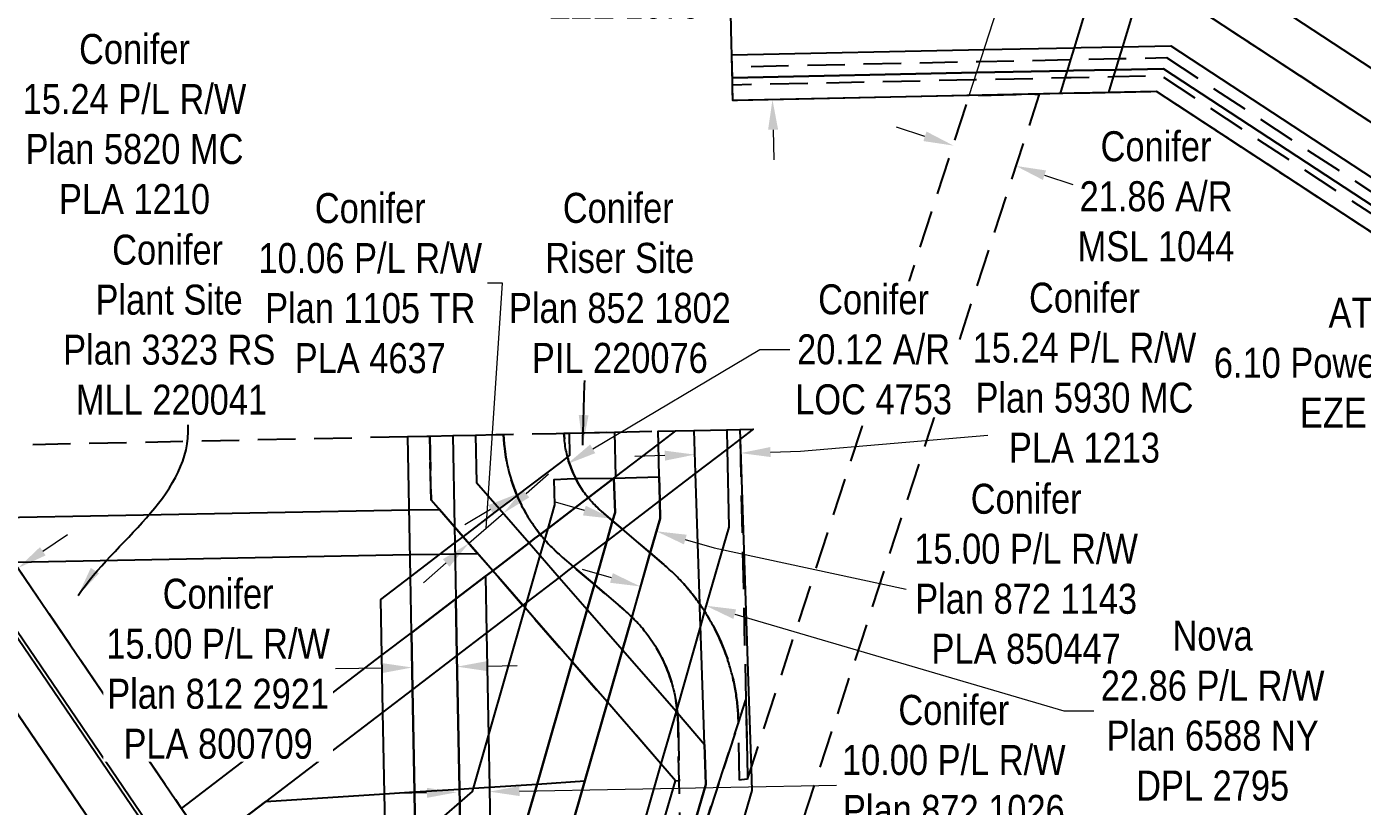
# Model space of a CAD drawing. Extents: x 595131 to 599052, y 6046741 to 6049953.
# Drawn here: x 595368.6 to 595813.4, y 6047762.3 to 6048022.2 of the extents above; entities that cross this region are included whole.
import ezdxf

# ---------------------------------------------------------------- set-up
doc = ezdxf.new("R2010")
doc.units = 0
doc.header["$LTSCALE"] = 5
doc.header["$PDSIZE"] = 0.5
for name, pattern in [('0', [1, 1, 0]), ('foc-ACCESSROAD', [3.75, 2.5, -1.25]), ('foc-FLOWLINE', [3.75, 2.5, -1.25])]:
    doc.linetypes.add(name, pattern=pattern)
doc.layers.get('Defpoints').update_dxf_attribs({"color": 9})
doc.layers.add('AS-TELUS-ATCO PIPELINES', color=7, linetype='foc-TEL', lineweight=9, true_color=0xff9c38)
for name, color, linetype in [('C-EZE', 13, 'foc-FLOWLINE'), ('C-RW', 13, 'Continuous'), ('F-AR', 190, 'foc-ACCESSROAD'), ('F-RW', 190, 'Continuous'), ('F-WS', 190, 'foc-ACCESSROAD')]:
    doc.layers.add(name, color=color, linetype=linetype)
for name, color, linetype, lineweight in [('C-EZE-T', 13, 'Continuous', 9), ('F-AR-T', 190, 'Continuous', 9), ('F-RW-T', 190, 'Continuous', 9), ('F-WS-T', 190, 'Continuous', 9)]:
    doc.layers.add(name, color=color, linetype=linetype, lineweight=lineweight)
doc.styles.add('175L', font='', dxfattribs={"height": 20})
doc.styles.add('80CG', font='', dxfattribs={"height": 10})
doc.styles.add('foc-LtypeFont', font='', dxfattribs={"height": 7.35})
doc.styles.get('175L').set_extended_font_data('Arial Narrow')
doc.styles.get('80CG').set_extended_font_data('Arial Narrow')
doc.styles.get('foc-LtypeFont').set_extended_font_data('Arial Narrow')
doc.linetypes.add('foc-TEL', pattern='A,2,-1,["T",foc-LtypeFont,S=0.2,R=0,X=-0.425,Y=-0.75],-1.24,8', length=12.24)
doc.dimstyles.new('Compass 5 000', dxfattribs={"dimscale": 5, "dimtxt": 9, "dimasz": 2, "dimexe": 0.2, "dimexo": 0.0625, "dimgap": 0.5, "dimtad": 0, "dimtih": 1, "dimtoh": 1, "dimzin": 0, "dimdsep": 46, "dimtxsty": '80CG', "dimcen": 0.1, "dimse1": 1, "dimse2": 1, "dimclrd": 256, "dimclrt": 256, "dimaunit": 1, "dimadec": 4, "dimazin": 0, "dimtfac": 0.06, "dimtofl": 0, "dimtmove": 0, "dimatfit": 1, "dimfxl": 0.2, "dimtolj": 1, "dimtzin": 0, "dimlwd": -1, "dimarcsym": 0})

# ---------------------------------------------------------------- blocks, each defined once
blk = doc.blocks.new('*D506')
at = {"layer": 'Defpoints', "color": 0, "transparency": 16777216}
for p in [(595355.56, 6047834.86), (595399.98, 6047791.23), (595389.89, 6047784.38)]:
    blk.add_point(p, dxfattribs=at)
at = {"layer": 'F-WS-T', "transparency": 16777216}
for p, q in [((595373.91, 6047847.34), (595382.18, 6047852.97)), ((595347.29, 6047829.24), (595239.86, 6047756.17)), ((595239.86, 6047756.17), (595229.86, 6047756.17))]:
    blk.add_line(p, q, dxfattribs=at)
for points in [[(595372.97, 6047848.72), (595374.84, 6047845.96), (595365.64, 6047841.72)], [(595346.35, 6047830.61), (595348.22, 6047827.86), (595355.56, 6047834.86)]]:
    blk.add_solid(points, dxfattribs=at)
at = {"layer": 'F-WS-T', "transparency": 16777216, "insert": (595190.77, 6047756.17), "char_height": 10, "attachment_point": 5, "style": '80CG'}
blk.add_mtext('\\A1;Razor\\P12.19 P/L R/W\\PPlan 918 RS \\PPLA 3365', dxfattribs=at)
blk = doc.blocks.new('*D507')
at = {"layer": 'Defpoints', "color": 0, "transparency": 16777216}
for p in [(595245.89, 6047996.62), (595291.14, 6047929.82), (595278.53, 6047921.27)]:
    blk.add_point(p, dxfattribs=at)
at = {"layer": 'F-RW-T', "transparency": 16777216}
for p, q in [((595254.17, 6048002.23), (595344.01, 6048063.08)), ((595344.01, 6048063.08), (595354.01, 6048063.08)), ((595225, 6047982.47), (595216.72, 6047976.86))]:
    blk.add_line(p, q, dxfattribs=at)
for points in [[(595253.24, 6048003.61), (595255.11, 6048000.85), (595245.89, 6047996.62)], [(595224.06, 6047983.85), (595225.93, 6047981.09), (595233.28, 6047988.08)]]:
    blk.add_solid(points, dxfattribs=at)
at = {"layer": 'F-RW-T', "transparency": 16777216, "insert": (595393.09, 6048063.08), "char_height": 10, "attachment_point": 5, "style": '80CG'}
blk.add_mtext('\\A1;Razor\\P15.24 P/L R/W\\PPlan 3984 RS\\PPLA 3830', dxfattribs=at)
blk = doc.blocks.new('*D508')
at = {"layer": 'Defpoints', "color": 0, "transparency": 16777216}
for p in [(595595.89, 6047676.63), (595614.36, 6047665.21), (595606.47, 6047652.46)]:
    blk.add_point(p, dxfattribs=at)
at = {"layer": 'F-RW-T', "transparency": 16777216}
for p, q in [((595601.16, 6047685.14), (595608.31, 6047696.7)), ((595608.31, 6047696.7), (595618.31, 6047696.7)), ((595582.74, 6047655.38), (595577.48, 6047646.88))]:
    blk.add_line(p, q, dxfattribs=at)
for points in [[(595599.74, 6047686.01), (595602.57, 6047684.26), (595595.89, 6047676.63)], [(595581.32, 6047656.26), (595584.16, 6047654.5), (595588, 6047663.88)]]:
    blk.add_solid(points, dxfattribs=at)
at = {"layer": 'F-RW-T', "transparency": 16777216, "insert": (595657.4, 6047696.7), "char_height": 10, "attachment_point": 5, "style": '80CG', "bg_fill": 3, "box_fill_scale": 1.1, "bg_fill_color": 256, "bg_fill_true_color": 13158600, "bg_fill_transparency": 0}
blk.add_mtext('\\A1;Razor\\P15.00 P/L R/W\\PPlan 862 2127\\PPLA 850436', dxfattribs=at)
blk = doc.blocks.new('*D441')
at = {"layer": 'Defpoints', "color": 0, "transparency": 16777216}
for p in [(595548.48, 6047876.37), (595552.02, 6047870.43), (595535.21, 6047860.43)]:
    blk.add_point(p, dxfattribs=at)
at = {"layer": 'F-AR-T', "transparency": 16777216}
for p, q in [((595557.08, 6047881.48), (595612.7, 6047914.59)), ((595612.7, 6047914.59), (595622.7, 6047914.59)), ((595523.08, 6047861.26), (595514.49, 6047856.14))]:
    blk.add_line(p, q, dxfattribs=at)
for points in [[(595556.22, 6047882.92), (595557.93, 6047880.05), (595548.48, 6047876.37)], [(595522.23, 6047862.69), (595523.93, 6047859.82), (595531.67, 6047866.37)]]:
    blk.add_solid(points, dxfattribs=at)
at = {"layer": 'F-AR-T', "transparency": 16777216, "insert": (595650.63, 6047914.59), "char_height": 10, "attachment_point": 5, "style": '80CG', "bg_fill": 3, "box_fill_scale": 1.1, "bg_fill_color": 256, "bg_fill_true_color": 13158600, "bg_fill_transparency": 0}
blk.add_mtext('\\A1;Conifer\\P20.12 A/R\\PLOC 4753', dxfattribs=at)
blk = doc.blocks.new('*D446')
at = {"layer": 'C-EZE-T', "transparency": 16777216}
for p, q in [((595615.74, 6048054.85), (595605.74, 6048054.85)), ((595616.09, 6048038.33), (595615.74, 6048054.85)), ((595617.16, 6047987.88), (595617.37, 6047977.88))]:
    blk.add_line(p, q, dxfattribs=at)
for points in [[(595617.76, 6048038.37), (595614.43, 6048038.3), (595616.3, 6048028.33)], [(595618.83, 6047987.91), (595615.49, 6047987.84), (595616.95, 6047997.87)]]:
    blk.add_solid(points, dxfattribs=at)
at = {"layer": 'Defpoints', "color": 0, "transparency": 16777216}
for p in [(595616.3, 6048028.33), (595634.16, 6048028.71), (595634.81, 6047998.25)]:
    blk.add_point(p, dxfattribs=at)
at = {"layer": 'C-EZE-T', "transparency": 16777216, "insert": (595567.62, 6048054.85), "char_height": 10, "attachment_point": 5, "style": '80CG'}
blk.add_mtext('\\A1;Conifer\\P30.48 A/R\\PPlan 5645 MC\\PEZE 1679', dxfattribs=at)
blk = doc.blocks.new('*D447')
at = {"layer": 'C-EZE-T', "transparency": 16777216}
for p, q in [((595859.59, 6047950.84), (595865.07, 6047959.2)), ((595845.28, 6047929.01), (595839.8, 6047920.65))]:
    blk.add_line(p, q, dxfattribs=at)
for points in [[(595858.2, 6047951.75), (595860.98, 6047949.92), (595854.11, 6047942.47)], [(595843.89, 6047929.92), (595846.67, 6047928.1), (595850.76, 6047937.37)]]:
    blk.add_solid(points, dxfattribs=at)
at = {"layer": 'Defpoints', "color": 0, "transparency": 16777216}
for p in [(595782.29, 6047989.55), (595778.95, 6047984.45), (595850.76, 6047937.37)]:
    blk.add_point(p, dxfattribs=at)
at = {"layer": 'C-EZE-T', "transparency": 16777216, "insert": (595818.08, 6047910.1), "char_height": 10, "attachment_point": 5, "style": '80CG'}
blk.add_mtext('\\A1;ATCO\\P6.10 Power Line R/W\\PEZE 1745', dxfattribs=at)
blk = doc.blocks.new('*D477')
at = {"layer": 'Defpoints', "color": 0, "transparency": 16777216}
for p in [(595698.03, 6047975.8), (595657.6, 6047922.21), (595678.38, 6047915.44)]:
    blk.add_point(p, dxfattribs=at)
at = {"layer": 'F-RW-T', "transparency": 16777216}
for p, q in [((595667.74, 6047985.66), (595658.23, 6047988.76)), ((595707.54, 6047972.7), (595717.05, 6047969.6))]:
    blk.add_line(p, q, dxfattribs=at)
for points in [[(595668.26, 6047987.25), (595667.23, 6047984.08), (595677.25, 6047982.57)], [(595708.06, 6047974.29), (595707.03, 6047971.12), (595698.03, 6047975.8)]]:
    blk.add_solid(points, dxfattribs=at)
at = {"layer": 'F-RW-T', "transparency": 16777216, "insert": (595744.71, 6047965.62), "char_height": 10, "attachment_point": 5, "style": '80CG'}
blk.add_mtext('\\A1;Conifer\\P21.86 A/R\\PMSL 1044', dxfattribs=at)
blk = doc.blocks.new('*D482')
at = {"layer": 'Defpoints', "color": 0, "transparency": 16777216}
for p in [(595606.3, 6047880.07), (595591.66, 6047862.52), (595606.87, 6047863.03)]:
    blk.add_point(p, dxfattribs=at)
at = {"layer": 'F-RW-T', "transparency": 16777216}
for p, q in [((595581.09, 6047879.22), (595571.1, 6047878.88)), ((595616.29, 6047880.41), (595626.28, 6047880.75))]:
    blk.add_line(p, q, dxfattribs=at)
for points in [[(595581.03, 6047880.88), (595581.15, 6047877.55), (595591.09, 6047879.56)], [(595616.23, 6047882.08), (595616.35, 6047878.75), (595606.3, 6047880.07)]]:
    blk.add_solid(points, dxfattribs=at)
at = {"layer": 'F-RW-T', "transparency": 16777216, "insert": (595720.87, 6047906.81), "char_height": 10, "attachment_point": 5, "style": '80CG'}
blk.add_mtext('\\A1;Conifer\\P15.24 P/L R/W\\PPlan 5930 MC\\PPLA 1213', dxfattribs=at)
blk = doc.blocks.new('*D539')
at = {"layer": 'Defpoints', "color": 0, "transparency": 16777216}
for p in [(595578.25, 6047853.79), (595600.12, 6047847.37), (595594.78, 6047829.19)]:
    blk.add_point(p, dxfattribs=at)
at = {"layer": 'F-RW-T', "transparency": 16777216}
for p, q in [((595563.31, 6047838.44), (595553.72, 6047841.25)), ((595604.38, 6047826.37), (595714.02, 6047794.17)), ((595714.02, 6047794.17), (595724.02, 6047794.17))]:
    blk.add_line(p, q, dxfattribs=at)
for points in [[(595563.78, 6047840.04), (595562.85, 6047836.84), (595572.91, 6047835.62)], [(595604.85, 6047827.97), (595603.91, 6047824.78), (595594.78, 6047829.19)]]:
    blk.add_solid(points, dxfattribs=at)
at = {"layer": 'F-RW-T', "transparency": 16777216, "insert": (595763.56, 6047794.17), "char_height": 10, "attachment_point": 5, "style": '80CG'}
blk.add_mtext('\\A1;Nova\\P22.86 P/L R/W\\PPlan 6588 NY\\PDPL 2795', dxfattribs=at)
blk = doc.blocks.new('*D540')
at = {"layer": 'Defpoints', "color": 0, "transparency": 16777216}
for p in [(595578.31, 6047854), (595546.27, 6047796.7), (595560.68, 6047792.57)]:
    blk.add_point(p, dxfattribs=at)
at = {"layer": 'F-RW-T', "transparency": 16777216}
for p, q in [((595554.29, 6047860.9), (595544.67, 6047863.66)), ((595587.92, 6047851.24), (595597.53, 6047848.49))]:
    blk.add_line(p, q, dxfattribs=at)
for points in [[(595554.75, 6047862.5), (595553.83, 6047859.29), (595563.9, 6047858.14)], [(595588.38, 6047852.85), (595587.46, 6047849.64), (595578.31, 6047854)]]:
    blk.add_solid(points, dxfattribs=at)
at = {"layer": 'F-RW-T', "transparency": 16777216, "insert": (595701.44, 6047839.77), "char_height": 10, "attachment_point": 5, "style": '80CG'}
blk.add_mtext('\\A1;Conifer\\P15.00 P/L R/W\\PPlan 872 1143\\PPLA 850447', dxfattribs=at)
blk = doc.blocks.new('*D541')
at = {"layer": 'Defpoints', "color": 0, "transparency": 16777216}
for p in [(595522.7, 6047767.21), (595511.95, 6047762.83), (595522.78, 6047763.04)]:
    blk.add_point(p, dxfattribs=at)
at = {"layer": 'F-RW-T', "transparency": 16777216}
for p, q in [((595501.88, 6047766.82), (595491.88, 6047766.63)), ((595532.7, 6047767.4), (595638.26, 6047769.38))]:
    blk.add_line(p, q, dxfattribs=at)
for points in [[(595501.85, 6047768.48), (595501.91, 6047765.15), (595511.88, 6047767)], [(595532.67, 6047769.06), (595532.73, 6047765.73), (595522.7, 6047767.21)]]:
    blk.add_solid(points, dxfattribs=at)
at = {"layer": 'F-RW-T', "transparency": 16777216, "insert": (595677.35, 6047769.38), "char_height": 10, "attachment_point": 5, "style": '80CG'}
blk.add_mtext('\\A1;Conifer\\P10.00 P/L R/W\\PPlan 872 1026\\PPLA 840772', dxfattribs=at)
blk = doc.blocks.new('*D579')
at = {"layer": 'Defpoints', "color": 0, "transparency": 16777216}
for p in [(595314.32, 6047903.84), (595326.39, 6047899.94), (595309.64, 6047889.34)]:
    blk.add_point(p, dxfattribs=at)
at = {"layer": 'F-RW-T', "transparency": 16777216}
for p, q in [((595329.46, 6047909.46), (595355.37, 6047989.71)), ((595355.37, 6047989.71), (595365.37, 6047989.71)), ((595318.64, 6047875.93), (595315.56, 6047866.41))]:
    blk.add_line(p, q, dxfattribs=at)
for points in [[(595327.87, 6047909.97), (595331.05, 6047908.94), (595326.39, 6047899.94)], [(595317.05, 6047876.44), (595320.22, 6047875.42), (595321.71, 6047885.44)]]:
    blk.add_solid(points, dxfattribs=at)
at = {"layer": 'F-RW-T', "transparency": 16777216, "insert": (595404.46, 6047989.71), "char_height": 10, "attachment_point": 5, "style": '80CG'}
blk.add_mtext('\\A1;Conifer\\P15.24 P/L R/W\\PPlan 5820 MC\\PPLA 1210', dxfattribs=at)
blk = doc.blocks.new('*D582')
at = {"layer": 'Defpoints', "color": 0, "transparency": 16777216}
for p in [(595527.31, 6047860), (595551.24, 6047832.5), (595539.75, 6047822.5)]:
    blk.add_point(p, dxfattribs=at)
at = {"layer": 'F-RW-T', "transparency": 16777216}
for p, q in [((595521.57, 6047855), (595527.07, 6047936.67)), ((595527.07, 6047936.67), (595522.07, 6047936.67)), ((595534.86, 6047866.56), (595542.4, 6047873.13)), ((595515.82, 6047850), (595527.31, 6047860)), ((595508.28, 6047843.44), (595500.73, 6047836.87))]:
    blk.add_line(p, q, dxfattribs=at)
for points in [[(595533.76, 6047867.82), (595535.95, 6047865.31), (595527.31, 6047860)], [(595507.18, 6047844.7), (595509.37, 6047842.18), (595515.82, 6047850)]]:
    blk.add_solid(points, dxfattribs=at)
at = {"layer": 'F-RW-T', "transparency": 16777216, "insert": (595482.99, 6047936.67), "char_height": 10, "attachment_point": 5, "style": '80CG'}
blk.add_mtext('\\A1;Conifer\\P10.06 P/L R/W\\PPlan 1105 TR\\PPLA 4637', dxfattribs=at)
blk = doc.blocks.new('*D584')
at = {"layer": 'Defpoints', "color": 0, "transparency": 16777216}
for p in [(595496.43, 6047835.6), (595511.42, 6047835.88), (595496.93, 6047808.59)]:
    blk.add_point(p, dxfattribs=at)
at = {"layer": 'F-RW-T', "transparency": 16777216}
for p, q in [((595486.93, 6047808.4), (595471.4, 6047808.11)), ((595521.92, 6047809.05), (595531.92, 6047809.24))]:
    blk.add_line(p, q, dxfattribs=at)
for points in [[(595486.9, 6047810.06), (595486.97, 6047806.73), (595496.93, 6047808.59)], [(595521.89, 6047810.72), (595521.95, 6047807.39), (595511.92, 6047808.87)]]:
    blk.add_solid(points, dxfattribs=at)
at = {"layer": 'F-RW-T', "transparency": 16777216, "insert": (595432.32, 6047808.11), "char_height": 10, "attachment_point": 5, "style": '80CG', "bg_fill": 3, "box_fill_scale": 1.1, "bg_fill_color": 256, "bg_fill_true_color": 13158600, "bg_fill_transparency": 0}
blk.add_mtext('\\A1;Conifer\\P15.00 P/L R/W\\PPlan 812 2921\\PPLA 800709', dxfattribs=at)

msp = doc.modelspace()

# ---------------------------------------------------------------- linework, layer by layer
at = {"layer": 'AS-TELUS-ATCO PIPELINES', "flags": 128}
for points in [[(595682.512, 6047999.261), (595742.056, 6048183.399), (595684.692, 6048182.166)], [(595682.512, 6047999.261), (595744.904, 6048000.582), (596215.709, 6047691.662), (596697.699, 6047647.718), (597022.365, 6047697.909)]]:
    msp.add_lwpolyline(points, dxfattribs=at)
at = {"layer": 'C-EZE', "linetype": '0', "flags": 128}
msp.add_lwpolyline([(595754.218, 6048031.083), (595993.727, 6047873.879), (596001.376, 6047868.859), (596014.126, 6047860.492), (596040.899, 6047842.92), (596054.788, 6047833.806), (596062.895, 6047828.485), (596073.713, 6047821.385), (596089.164, 6047811.245), (596095.345, 6047807.189), (596095.736, 6047788.713), (596095.931, 6047779.482), (596096.127, 6047770.235), (596089.946, 6047774.292), (596074.495, 6047784.432), (596070.088, 6047787.324), (596063.677, 6047791.533), (596045.229, 6047803.641), (596031.34, 6047812.756), (596008.85, 6047827.542), (595998.798, 6047834.148), (595985.844, 6047842.618), (595978.195, 6047847.637), (595961.571, 6047858.547), (595744.904, 6048000.582), (595728.873, 6048000.242), (595712.842, 6047999.903), (595705.836, 6047999.755), (595682.512, 6047999.261), (595603.745, 6047997.595), (595603.636, 6048002.768), (595603.584, 6048005.217), (595603.507, 6048008.866), (595603.423, 6048012.824), (595603.101, 6048028.054), (595692.434, 6048029.944), (595715.828, 6048030.439), (595722.208, 6048030.574), (595738.239, 6048030.913), (595754.218, 6048031.083)], close=True, dxfattribs=at)
at = {"layer": 'C-EZE', "flags": 128}
msp.add_lwpolyline([(595748.159, 6048011.928), (595983.947, 6047857.357), (595991.598, 6047852.342), (596004.352, 6047843.982), (596034.892, 6047823.963), (596048.784, 6047814.858), (596063.386, 6047805.286), (596063.441, 6047802.685), (596063.481, 6047800.78), (596063.542, 6047797.89), (596046.87, 6047808.819), (596032.978, 6047817.924), (596001.298, 6047838.691), (595988.488, 6047847.087), (595980.837, 6047852.102), (595746.397, 6048005.79), (595730.464, 6048005.453), (595716.468, 6048005.157), (595714.433, 6048005.113), (595684.197, 6048004.473), (595603.636, 6048002.768), (595603.584, 6048005.217), (595603.507, 6048008.866), (595686.183, 6048010.616), (595716.311, 6048011.253), (595732.341, 6048011.593), (595748.159, 6048011.928)], close=True, dxfattribs=at)
at = {"layer": 'C-RW', "flags": 128}
msp.add_lwpolyline([(595982.082, 6047854.205), (595747.223, 6048008.177), (595731.195, 6048007.847), (595717.245, 6048007.558), (595715.167, 6048007.516), (595684.98, 6048006.894), (595603.584, 6048005.217), (595603.507, 6048008.866), (595603.423, 6048012.824), (595687.463, 6048014.574), (595687.463, 6048014.574), (595717.519, 6048015.201), (595719.731, 6048015.247), (595733.548, 6048015.539), (595749.589, 6048015.859), (595985.959, 6047860.756)], dxfattribs=at)
at = {"layer": 'F-AR', "flags": 128}
msp.add_lwpolyline([(595511.405, 6047500.91), (595544.082, 6047601.242), (595544.888, 6047603.854), (595549.525, 6047618.196), (595549.864, 6047619.164), (595554.186, 6047632.462), (595555.664, 6047636.896), (595557.681, 6047643.052), (595559.714, 6047649.131), (595561.317, 6047654.369), (595561.652, 6047655.445), (595568.43, 6047676.003), (595573.135, 6047690.449), (595586.592, 6047731.767), (595599.067, 6047770.088), (595605.612, 6047790.179), (595608.088, 6047797.767), (595608.68, 6047771.382), (595609.858, 6047775.012), (595646.795, 6047888.806), (595682.512, 6047999.261), (595705.836, 6047999.755), (595599.824, 6047674.202), (595595.045, 6047659.528), (595589.883, 6047643.678), (595582.927, 6047622.08), (595581.744, 6047618.485), (595578.246, 6047607.808), (595576.332, 6047601.876), (595573.508, 6047593.35), (595543.628, 6047501.584)], dxfattribs=at)
msp.add_lwpolyline([(595599.067, 6047770.088), (595586.592, 6047731.767), (595586.42, 6047740.927), (595586.048, 6047760.779), (595585.862, 6047770.694), (595585.496, 6047790.151), (595585.468, 6047791.037), (595585.423, 6047791.923), (595585.365, 6047792.807), (595585.32, 6047793.492), (595585.27, 6047793.91), (595585.088, 6047794.449), (595585.124, 6047795.035), (595585.037, 6047795.891), (595584.909, 6047796.767), (595584.765, 6047797.642), (595584.607, 6047798.514), (595584.433, 6047799.383), (595584.244, 6047800.249), (595584.04, 6047801.111), (595583.821, 6047801.971), (595583.588, 6047802.825), (595583.339, 6047803.675), (595583.076, 6047804.522), (595582.798, 6047805.363), (595582.505, 6047806.199), (595582.197, 6047807.03), (595581.875, 6047807.856), (595581.54, 6047808.676), (595581.189, 6047809.49), (595580.824, 6047810.299), (595580.446, 6047811.1), (595580.054, 6047811.894), (595579.648, 6047812.683), (595579.228, 6047813.462), (595578.795, 6047814.236), (595578.348, 6047815.001), (595577.888, 6047815.758), (595577.415, 6047816.508), (595576.929, 6047817.249), (595576.43, 6047817.981), (595575.918, 6047818.705), (595575.527, 6047819.241), (595575.261, 6047819.596), (595574.993, 6047819.949), (595574.722, 6047820.3), (595574.447, 6047820.648), (595574.17, 6047820.993), (595573.89, 6047821.336), (595573.606, 6047821.677), (595573.32, 6047822.015), (595573.031, 6047822.351), (595572.739, 6047822.684), (595572.444, 6047823.015), (595572.146, 6047823.343), (595571.845, 6047823.668), (595571.541, 6047823.991), (595571.235, 6047824.311), (595570.926, 6047824.628), (595570.614, 6047824.943), (595570.299, 6047825.255), (595570.078, 6047825.48), (595569.662, 6047825.871), (595569.339, 6047826.175), (595569.014, 6047826.475), (595568.686, 6047826.774), (595568.355, 6047827.069), (595568.022, 6047827.361), (595567.687, 6047827.65), (595557.618, 6047836.254), (595550.622, 6047842.232), (595546.956, 6047845.365), (595546.589, 6047845.682), (595546.224, 6047846.001), (595545.862, 6047846.325), (595545.503, 6047846.651), (595545.147, 6047846.981), (595544.794, 6047847.313), (595544.443, 6047847.648), (595544.096, 6047847.987), (595543.751, 6047848.329), (595543.41, 6047848.672), (595543.071, 6047849.02), (595542.736, 6047849.371), (595542.404, 6047849.724), (595542.074, 6047850.08), (595541.748, 6047850.439), (595541.425, 6047850.801), (595541.085, 6047851.184), (595540.788, 6047851.533), (595540.475, 6047851.903), (595540.164, 6047852.276), (595539.857, 6047852.652), (595539.568, 6047852.977), (595539.253, 6047853.411), (595538.956, 6047853.795), (595538.662, 6047854.18), (595538.372, 6047854.569), (595538.085, 6047854.96), (595537.802, 6047855.354), (595537.521, 6047855.75), (595537.244, 6047856.149), (595536.972, 6047856.549), (595536.702, 6047856.952), (595536.435, 6047857.358), (595536.173, 6047857.765), (595535.914, 6047858.176), (595535.658, 6047858.588), (595535.406, 6047859.003), (595535.158, 6047859.419), (595534.913, 6047859.839), (595534.672, 6047860.26), (595534.435, 6047860.683), (595534.201, 6047861.108), (595533.971, 6047861.535), (595533.745, 6047861.964), (595533.523, 6047862.395), (595533.304, 6047862.828), (595532.983, 6047863.481), (595532.569, 6047864.359), (595532.169, 6047865.243), (595531.888, 6047865.877), (595531.599, 6047866.582), (595531.239, 6047867.483), (595530.894, 6047868.39), (595530.565, 6047869.302), (595530.252, 6047870.22), (595529.955, 6047871.143), (595529.674, 6047872.072), (595529.409, 6047873.006), (595529.161, 6047873.944), (595528.929, 6047874.886), (595528.714, 6047875.832), (595528.514, 6047876.781), (595528.331, 6047877.734), (595528.166, 6047878.69), (595528.017, 6047879.649), (595527.884, 6047880.61), (595527.768, 6047881.573), (595527.692, 6047882.297), (595527.626, 6047883.022), (595527.363, 6047886.281), (595544.911, 6047886.653), (595547.499, 6047886.705), (595547.66, 6047884.726), (595547.717, 6047884.108), (595547.786, 6047883.492), (595547.866, 6047882.876), (595547.955, 6047882.262), (595548.057, 6047881.651), (595548.168, 6047881.04), (595548.29, 6047880.433), (595548.422, 6047879.826), (595548.565, 6047879.223), (595548.707, 6047878.668), (595548.883, 6047878.023), (595549.057, 6047877.428), (595549.242, 6047876.836), (595549.437, 6047876.248), (595549.642, 6047875.662), (595549.858, 6047875.08), (595550.083, 6047874.503), (595550.319, 6047873.928), (595550.564, 6047873.358), (595550.819, 6047872.793), (595551.084, 6047872.232), (595551.469, 6047871.545), (595551.789, 6047870.851), (595552.088, 6047870.307), (595552.396, 6047869.769), (595552.714, 6047869.236), (595553.04, 6047868.709), (595553.376, 6047868.187), (595553.721, 6047867.672), (595554.075, 6047867.163), (595554.437, 6047866.659), (595554.809, 6047866.163), (595555.189, 6047865.672), (595555.582, 6047865.172), (595555.974, 6047864.712), (595556.379, 6047864.242), (595556.792, 6047863.779), (595557.213, 6047863.323), (595557.642, 6047862.875), (595558.079, 6047862.435), (595558.523, 6047862.002), (595558.975, 6047861.577), (595559.434, 6047861.159), (595559.9, 6047860.75), (595563.713, 6047857.491), (595566.956, 6047854.719), (595576.238, 6047846.788), (595580.748, 6047842.935), (595581.216, 6047842.532), (595581.681, 6047842.124), (595582.142, 6047841.712), (595582.599, 6047841.296), (595583.053, 6047840.876), (595583.504, 6047840.453), (595583.95, 6047840.025), (595584.393, 6047839.594), (595584.832, 6047839.158), (595585.267, 6047838.719), (595585.698, 6047838.276), (595586.126, 6047837.829), (595586.55, 6047837.38), (595586.969, 6047836.925), (595587.385, 6047836.468), (595587.796, 6047836.007), (595588.204, 6047835.541), (595588.608, 6047835.073), (595589.007, 6047834.602), (595589.402, 6047834.126), (595589.794, 6047833.647), (595590.181, 6047833.165), (595590.563, 6047832.68), (595590.942, 6047832.191), (595591.316, 6047831.699), (595591.686, 6047831.204), (595592.052, 6047830.705), (595592.413, 6047830.203), (595592.72, 6047829.695), (595593.123, 6047829.19), (595593.471, 6047828.68), (595593.814, 6047828.166), (595594.153, 6047827.649), (595594.381, 6047827.295), (595594.818, 6047826.606), (595595.144, 6047826.08), (595595.465, 6047825.552), (595595.781, 6047825.021), (595596.093, 6047824.487), (595596.4, 6047823.95), (595596.702, 6047823.411), (595596.999, 6047822.869), (595597.292, 6047822.325), (595597.58, 6047821.778), (595597.863, 6047821.228), (595598.142, 6047820.676), (595598.416, 6047820.122), (595598.684, 6047819.565), (595598.949, 6047819.006), (595599.208, 6047818.445), (595599.462, 6047817.881), (595599.712, 6047817.316), (595599.956, 6047816.748), (595600.195, 6047816.178), (595600.43, 6047815.606), (595600.659, 6047815.031), (595600.884, 6047814.456), (595601.103, 6047813.877), (595601.317, 6047813.298), (595601.527, 6047812.716), (595601.731, 6047812.132), (595601.93, 6047811.547), (595602.124, 6047810.96), (595602.313, 6047810.372), (595602.497, 6047809.781), (595602.676, 6047809.189), (595602.849, 6047808.596), (595603.017, 6047808.001), (595603.18, 6047807.405), (595603.338, 6047806.807), (595603.491, 6047806.208), (595603.638, 6047805.608), (595603.781, 6047805.006), (595603.918, 6047804.403), (595604.049, 6047803.799), (595604.176, 6047803.194), (595604.297, 6047802.587), (595604.413, 6047801.98), (595604.524, 6047801.372), (595604.629, 6047800.762), (595604.729, 6047800.153), (595604.824, 6047799.541), (595604.913, 6047798.93), (595604.997, 6047798.317), (595605.076, 6047797.704), (595605.149, 6047797.09), (595605.217, 6047796.475), (595605.28, 6047795.861), (595605.337, 6047795.245), (595605.389, 6047794.629), (595605.436, 6047794.013), (595605.477, 6047793.396), (595605.513, 6047792.778), (595605.543, 6047792.161), (595605.568, 6047791.544), (595605.588, 6047790.926), (595605.612, 6047790.179), (595599.067, 6047770.088)], close=True, dxfattribs=at)
at = {"layer": 'F-RW', "flags": 128}
for points in [[(595738.239, 6048030.913), (595733.548, 6048015.539), (595732.341, 6048011.593), (595731.195, 6048007.847), (595730.464, 6048005.453), (595728.873, 6048000.242), (595712.842, 6047999.903), (595714.433, 6048005.113), (595715.167, 6048007.516), (595716.311, 6048011.253), (595717.519, 6048015.201), (595722.208, 6048030.574)], [(595961.571, 6047858.547), (595744.904, 6048000.582), (595728.873, 6048000.242), (595712.842, 6047999.903), (595705.836, 6047999.755), (595682.512, 6047999.261), (595603.745, 6047997.595), (595603.636, 6048002.768), (595603.584, 6048005.217), (595684.98, 6048006.894), (595715.167, 6048007.516), (595717.245, 6048007.558), (595731.195, 6048007.847), (595747.223, 6048008.177), (595747.223, 6048008.177), (595982.082, 6047854.205)], [(595420.106, 6047761.624), (595486.858, 6047812.658), (595496.714, 6047820.193), (595511.498, 6047831.495), (595521.354, 6047839.031), (595523.763, 6047840.872), (595535.89, 6047850.142), (595537.739, 6047851.547), (595539.568, 6047852.977), (595542.186, 6047854.957), (595553.77, 6047863.772), (595555.582, 6047865.172), (595564.161, 6047871.752), (595564.64, 6047872.114), (595578.967, 6047883.072), (595584.744, 6047887.492), (595590.836, 6047887.622), (595601.711, 6047887.852), (595606.066, 6047887.943), (595610.539, 6047888.039), (595606.139, 6047884.675), (595601.861, 6047881.404), (595591.315, 6047873.342), (595579.406, 6047864.238), (595566.956, 6047854.719), (595561.781, 6047850.763), (595550.622, 6047842.232), (595549.14, 6047841.098), (595545.909, 6047838.628), (595535.137, 6047830.393), (595533.782, 6047829.357), (595521.709, 6047820.127), (595511.853, 6047812.592), (595497.069, 6047801.29), (595487.214, 6047793.754), (595448.164, 6047763.901), (595428.683, 6047749.008)], [(595488.009, 6047751.444), (595487.726, 6047766.458), (595487.214, 6047793.754), (595486.858, 6047812.658), (595486.509, 6047831.263), (595496.365, 6047838.799), (595511.149, 6047850.101), (595513.901, 6047852.205), (595526.027, 6047861.477), (595529.797, 6047864.24), (595531.888, 6047865.877), (595546.465, 6047876.969), (595548.707, 6047878.668), (595549.481, 6047879.408), (595549.319, 6047886.742), (595564.309, 6047887.061), (595564.64, 6047872.114), (595564.161, 6047871.752), (595555.582, 6047865.172), (595553.77, 6047863.772), (595542.186, 6047854.957), (595539.568, 6047852.977), (595537.739, 6047851.547), (595535.89, 6047850.142), (595523.763, 6047840.872), (595521.354, 6047839.031), (595511.498, 6047831.495), (595496.714, 6047820.193), (595497.069, 6047801.29), (595497.712, 6047767.104), (595497.994, 6047752.09)], [(595544.646, 6047736.7), (595554.423, 6047770.768), (595561.948, 6047796.987), (595566.957, 6047814.437), (595569.854, 6047824.514), (595570.194, 6047825.363), (595575.919, 6047845.676), (595576.238, 6047846.788), (595579.545, 6047858.311), (595579.406, 6047864.238), (595579.222, 6047872.108), (595578.966, 6047883.074), (595578.866, 6047887.369), (595584.744, 6047887.492), (595590.836, 6047887.622), (595601.711, 6047887.852), (595601.711, 6047887.852), (595601.861, 6047881.404), (595602.47, 6047855.358), (595594.277, 6047827.464), (595593.025, 6047822.445), (595585.094, 6047794.753), (595584.895, 6047793.947), (595579.823, 6047776.443), (595566.605, 6047730.384)], [(595588.016, 6047746.38), (595594.801, 6047769.566), (595594.351, 6047782.954), (595593.025, 6047822.445), (595592.705, 6047828.609), (595592.72, 6047829.695), (595591.315, 6047873.342), (595590.836, 6047887.622), (595601.711, 6047887.852), (595606.066, 6047887.943), (595606.139, 6047884.675), (595608.993, 6047800.548), (595609.858, 6047775.012), (595610.108, 6047767.638), (595585.383, 6047683.139)], [(595497.994, 6047752.09), (595497.712, 6047767.104), (595497.069, 6047801.29), (595496.714, 6047820.193), (595496.365, 6047838.799), (595495.486, 6047885.604), (595502.801, 6047885.759), (595510.477, 6047885.921), (595511.048, 6047855.484), (595511.149, 6047850.101), (595511.498, 6047831.495), (595511.853, 6047812.592), (595512.69, 6047768.071), (595512.775, 6047763.557), (595512.972, 6047753.058)], [(595572.375, 6047728.725), (595584.698, 6047770.842), (595579.823, 6047776.443), (595561.948, 6047796.987), (595550.218, 6047810.468), (595534.578, 6047828.443), (595533.782, 6047829.357), (595523.763, 6047840.872), (595513.901, 6047852.205), (595511.048, 6047855.484), (595503.263, 6047864.431), (595502.801, 6047885.759), (595510.477, 6047885.921), (595518.03, 6047886.08), (595518.373, 6047870.272), (595526.027, 6047861.477), (595535.89, 6047850.142), (595539.586, 6047845.895), (595545.909, 6047838.628), (595555.226, 6047827.919), (595566.958, 6047814.437), (595585.009, 6047793.872), (595585.32, 6047793.492), (595594.351, 6047782.954), (595594.801, 6047769.566), (595588.016, 6047746.38)], [(595308.604, 6047876.869), (595398.289, 6047744.945)], [(595398.289, 6047744.945), (595308.604, 6047876.869)], [(595499.881, 6047752.212), (595512.775, 6047763.557), (595517.032, 6047767.302), (595517.339, 6047768.371), (595522.353, 6047785.844), (595534.578, 6047828.443), (595535.137, 6047830.393), (595539.586, 6047845.895), (595540.322, 6047848.651), (595541.085, 6047851.184), (595542.186, 6047854.957), (595544.446, 6047862.829), (595544.249, 6047871.291), (595548.623, 6047871.472), (595551.469, 6047871.545), (595564.161, 6047871.752), (595564.503, 6047860.246), (595563.713, 6047857.491), (595561.781, 6047850.763), (595557.618, 6047836.254), (595557.196, 6047834.784), (595555.226, 6047827.919), (595550.218, 6047810.468), (595538.53, 6047769.741), (595534.633, 6047756.16)], [(595534.633, 6047756.16), (595538.53, 6047769.741), (595550.218, 6047810.468), (595555.226, 6047827.919), (595557.196, 6047834.784), (595557.618, 6047836.254), (595561.781, 6047850.763), (595563.713, 6047857.491), (595564.503, 6047860.246), (595564.161, 6047871.752), (595579.222, 6047872.108), (595579.406, 6047864.238), (595579.544, 6047858.311), (595576.238, 6047846.788), (595575.919, 6047845.676), (595570.078, 6047825.48), (595569.859, 6047824.51), (595566.958, 6047814.437), (595561.948, 6047796.987), (595554.424, 6047770.768), (595544.646, 6047736.7)], [(595331.598, 6047868.225), (595409.547, 6047753.625)], [(595354.284, 6047858.445), (595495.946, 6047861.103), (595505.995, 6047861.292), (595511.048, 6047855.484), (595513.901, 6047852.205), (595518.845, 6047846.523), (595511.219, 6047846.379), (595506.157, 6047846.285), (595496.228, 6047846.098), (595364.359, 6047843.623)], [(595364.359, 6047843.623), (595420.106, 6047761.624), (595428.683, 6047749.008), (595437.129, 6047736.584), (595448.302, 6047720.149), (595453.966, 6047711.817), (595466.412, 6047693.509), (595475.701, 6047679.846), (595477.194, 6047679.301), (595486.583, 6047675.873), (595500.668, 6047670.731), (595496.497, 6047659.281), (595482.412, 6047664.423), (595473.023, 6047667.851), (595467.832, 6047669.746), (595461.272, 6047679.395), (595447.418, 6047699.774), (595440.491, 6047709.963), (595427.433, 6047729.171), (595418.987, 6047741.595), (595410.41, 6047754.212), (595349.779, 6047843.349)], [(595428.683, 6047749.008), (595448.164, 6047763.901), (595487.726, 6047766.458), (595497.712, 6047767.104), (595512.69, 6047768.071), (595517.339, 6047768.371), (595522.675, 6047768.716), (595538.53, 6047769.741), (595554.424, 6047770.768), (595544.646, 6047736.7)]]:
    msp.add_lwpolyline(points, dxfattribs=at)
for points in [[(596094.954, 6047825.667), (596095.345, 6047807.189), (596089.164, 6047811.245), (596073.713, 6047821.385), (596062.895, 6047828.485), (596054.788, 6047833.806), (596040.899, 6047842.92), (596014.126, 6047860.492), (596001.376, 6047868.859), (595993.727, 6047873.879), (595754.218, 6048031.083), (595755.468, 6048031.118), (595774.071, 6048031.628), (595780.865, 6048031.815), (596001.496, 6047887.006), (596009.145, 6047881.986), (596021.894, 6047873.618), (596045.68, 6047858.006), (596059.568, 6047848.891), (596062.504, 6047846.965), (596073.322, 6047839.864), (596088.769, 6047829.723), (596094.954, 6047825.667)], [(595523.102, 6047746.015), (595523.455, 6047727.196), (595513.403, 6047730.088), (595513.267, 6047737.363), (595512.972, 6047753.058), (595512.775, 6047763.557), (595512.69, 6047768.071), (595511.853, 6047812.592), (595511.498, 6047831.495), (595521.354, 6047839.031), (595521.709, 6047820.127), (595522.353, 6047785.844), (595522.675, 6047768.716), (595522.957, 6047753.704), (595523.102, 6047746.015)]]:
    msp.add_lwpolyline(points, close=True, dxfattribs=at)
at = {"layer": 'F-RW-T'}
msp.add_line((595597.534, 6047848.486), (595661.437, 6047834.711), dxfattribs=at)
at = {"layer": 'F-WS'}
for points in [[(595606.066, 6047887.943), (595606.139, 6047884.675), (595608.088, 6047797.767), (595608.68, 6047771.382), (595606.658, 6047771.117), (595605.983, 6047771.027), (595605.61, 6047790.194), (595605.584, 6047790.926), (595605.563, 6047791.543), (595605.539, 6047792.161), (595605.512, 6047792.791), (595605.473, 6047793.395), (595605.43, 6047794.012), (595605.385, 6047794.628), (595605.335, 6047795.271), (595605.276, 6047795.86), (595605.212, 6047796.474), (595605.145, 6047797.089), (595605.071, 6047797.743), (595604.994, 6047798.316), (595604.908, 6047798.928), (595604.82, 6047799.54), (595604.721, 6047800.204), (595604.626, 6047800.761), (595604.519, 6047801.37), (595604.409, 6047801.978), (595604.285, 6047802.651), (595604.173, 6047803.192), (595604.045, 6047803.796), (595603.914, 6047804.4), (595603.699, 6047805.343), (595603.487, 6047806.205), (595603.334, 6047806.804), (595603.086, 6047807.745), (595602.845, 6047808.592), (595602.671, 6047809.186), (595602.389, 6047810.125), (595602.12, 6047810.956), (595601.926, 6047811.543), (595601.609, 6047812.478), (595601.313, 6047813.293), (595601.099, 6047813.874), (595600.747, 6047814.802), (595600.426, 6047815.602), (595600.192, 6047816.173), (595599.805, 6047817.096), (595599.459, 6047817.877), (595599.204, 6047818.44), (595598.782, 6047819.354), (595598.412, 6047820.118), (595598.139, 6047820.671), (595597.753, 6047821.438), (595597.289, 6047822.32), (595596.996, 6047822.864), (595596.7, 6047823.409), (595596.462, 6047823.837), (595596.09, 6047824.482), (595595.778, 6047825.016), (595595.463, 6047825.549), (595595.204, 6047825.98), (595594.815, 6047826.601), (595594.271, 6047827.459), (595593.871, 6047828.08), (595593.468, 6047828.675), (595593.12, 6047829.185), (595592.724, 6047829.703), (595592.466, 6047830.13), (595592.05, 6047830.7), (595591.684, 6047831.198), (595591.315, 6047831.696), (595590.989, 6047832.13), (595590.562, 6047832.676), (595590.178, 6047833.16), (595589.792, 6047833.644), (595589.443, 6047834.077), (595589.005, 6047834.597), (595588.606, 6047835.067), (595588.203, 6047835.538), (595587.831, 6047835.968), (595587.383, 6047836.464), (595586.967, 6047836.919), (595586.548, 6047837.376), (595586.153, 6047837.802), (595585.697, 6047838.272), (595585.265, 6047838.713), (595584.831, 6047839.154), (595584.411, 6047839.576), (595583.946, 6047840.013), (595583.497, 6047840.433), (595583.045, 6047840.851), (595582.591, 6047841.268), (595582.134, 6047841.684), (595581.674, 6047842.101), (595581.212, 6047842.518), (595580.748, 6047842.935), (595576.238, 6047846.788), (595566.956, 6047854.719), (595563.713, 6047857.491), (595559.959, 6047860.7), (595559.435, 6047861.162), (595559.021, 6047861.534), (595558.524, 6047862.005), (595558.114, 6047862.4), (595557.643, 6047862.878), (595557.237, 6047863.298), (595556.793, 6047863.782), (595556.393, 6047864.226), (595555.975, 6047864.714), (595555.583, 6047865.174), (595555.19, 6047865.675), (595554.804, 6047866.168), (595554.439, 6047866.662), (595554.063, 6047867.18), (595553.723, 6047867.675), (595553.357, 6047868.217), (595553.042, 6047868.712), (595552.688, 6047869.279), (595552.398, 6047869.772), (595552.057, 6047870.363), (595551.791, 6047870.854), (595551.46, 6047871.544), (595551.086, 6047872.235), (595550.846, 6047872.736), (595550.566, 6047873.36), (595550.338, 6047873.883), (595550.085, 6047874.505), (595549.87, 6047875.048), (595549.644, 6047875.664), (595549.444, 6047876.228), (595549.244, 6047876.838), (595549.059, 6047877.422), (595548.885, 6047878.026), (595548.71, 6047878.657), (595548.568, 6047879.224), (595548.417, 6047879.847), (595548.293, 6047880.434), (595548.161, 6047881.075), (595548.059, 6047881.652), (595547.948, 6047882.311), (595547.873, 6047882.878), (595547.797, 6047883.495), (595547.727, 6047884.111), (595547.653, 6047884.803), (595547.499, 6047886.705), (595549.319, 6047886.742), (595564.309, 6047887.061), (595578.866, 6047887.369), (595584.744, 6047887.492), (595590.836, 6047887.622), (595601.711, 6047887.852), (595606.066, 6047887.943)], [(595585.497, 6047790.096), (595585.862, 6047770.694), (595584.698, 6047770.842), (595579.823, 6047776.443), (595561.948, 6047796.987), (595550.218, 6047810.468), (595534.578, 6047828.443), (595533.782, 6047829.357), (595523.763, 6047840.872), (595518.845, 6047846.523), (595513.901, 6047852.205), (595511.048, 6047855.484), (595505.995, 6047861.292), (595503.263, 6047864.431), (595502.801, 6047885.759), (595510.477, 6047885.921), (595518.03, 6047886.08), (595524.771, 6047886.222), (595527.363, 6047886.281), (595527.621, 6047883.082), (595527.694, 6047882.298), (595527.777, 6047881.502), (595527.886, 6047880.61), (595528.03, 6047879.567), (595528.168, 6047878.691), (595528.35, 6047877.643), (595528.516, 6047876.783), (595528.737, 6047875.731), (595528.931, 6047874.887), (595529.191, 6047873.832), (595529.411, 6047873.007), (595529.675, 6047872.074), (595529.922, 6047871.255), (595530.253, 6047870.222), (595530.532, 6047869.402), (595530.895, 6047868.391), (595531.205, 6047867.571), (595531.601, 6047866.583), (595531.883, 6047865.89), (595532.171, 6047865.245), (595532.589, 6047864.314), (595532.985, 6047863.484), (595533.305, 6047862.83), (595533.523, 6047862.395), (595533.746, 6047861.966), (595533.973, 6047861.537), (595534.202, 6047861.11), (595534.526, 6047860.524), (595534.915, 6047859.841), (595535.159, 6047859.422), (595535.505, 6047858.844), (595535.915, 6047858.178), (595536.174, 6047857.768), (595536.541, 6047857.201), (595536.973, 6047856.551), (595537.246, 6047856.151), (595537.634, 6047855.594), (595538.086, 6047854.963), (595538.373, 6047854.572), (595538.782, 6047854.027), (595539.255, 6047853.414), (595539.569, 6047852.979), (595540.041, 6047852.429), (595540.476, 6047851.906), (595540.79, 6047851.535), (595541.085, 6047851.185), (595541.396, 6047850.834), (595541.749, 6047850.442), (595542.075, 6047850.083), (595542.404, 6047849.726), (595542.714, 6047849.395), (595543.072, 6047849.022), (595543.411, 6047848.675), (595543.752, 6047848.33), (595544.08, 6047848.002), (595544.445, 6047847.653), (595544.797, 6047847.321), (595545.15, 6047846.991), (595545.507, 6047846.663), (595545.865, 6047846.336), (595546.227, 6047846.01), (595546.591, 6047845.687), (595546.956, 6047845.365), (595550.622, 6047842.232), (595557.618, 6047836.254), (595567.687, 6047827.65), (595568.022, 6047827.359), (595568.354, 6047827.067), (595568.685, 6047826.772), (595569.017, 6047826.473), (595569.339, 6047826.173), (595569.661, 6047825.868), (595570.175, 6047825.381), (595570.613, 6047824.942), (595570.925, 6047824.626), (595571.235, 6047824.309), (595571.551, 6047823.981), (595571.844, 6047823.667), (595572.145, 6047823.34), (595572.443, 6047823.014), (595572.851, 6047822.555), (595573.319, 6047822.014), (595573.606, 6047821.676), (595573.998, 6047821.203), (595574.446, 6047820.646), (595574.721, 6047820.298), (595575.098, 6047819.811), (595575.526, 6047819.24), (595575.969, 6047818.632), (595576.429, 6047817.979), (595576.98, 6047817.172), (595577.414, 6047816.506), (595577.939, 6047815.675), (595578.347, 6047814.999), (595578.845, 6047814.147), (595579.227, 6047813.462), (595579.696, 6047812.588), (595580.053, 6047811.893), (595580.445, 6047811.099), (595580.777, 6047810.398), (595581.188, 6047809.489), (595581.498, 6047808.773), (595581.874, 6047807.856), (595582.161, 6047807.125), (595582.504, 6047806.198), (595582.766, 6047805.454), (595583.074, 6047804.521), (595583.311, 6047803.763), (595583.587, 6047802.824), (595583.798, 6047802.055), (595584.039, 6047801.11), (595584.225, 6047800.33), (595584.432, 6047799.382), (595584.592, 6047798.591), (595584.764, 6047797.641), (595584.897, 6047796.84), (595585.035, 6047795.891), (595585.123, 6047794.848), (595585.307, 6047793.586), (595585.36, 6047792.807), (595585.416, 6047791.922), (595585.461, 6047791.036), (595585.497, 6047790.096)]]:
    msp.add_lwpolyline(points, close=True, dxfattribs=at)
at = {"layer": 'F-WS', "flags": 128}
msp.add_lwpolyline([(595544.646, 6047736.7), (595540.511, 6047722.29), (595530.924, 6047725.048), (595526.102, 6047726.435), (595523.455, 6047727.196), (595513.403, 6047730.088), (595513.742, 6047712.079), (595498.642, 6047717.578), (595493.082, 6047719.603), (595488.576, 6047721.244), (595477.926, 6047725.122), (595472.795, 6047711.034), (595467.822, 6047697.381), (595466.412, 6047693.509), (595453.966, 6047711.817), (595448.302, 6047720.149), (595437.129, 6047736.584), (595428.683, 6047749.008), (595420.106, 6047761.624), (595364.359, 6047843.623), (595354.284, 6047858.445), (595338.085, 6047882.272), (595495.486, 6047885.604), (595502.801, 6047885.759), (595503.263, 6047864.431), (595505.995, 6047861.292), (595511.048, 6047855.484), (595513.901, 6047852.205), (595518.845, 6047846.523), (595523.763, 6047840.872), (595533.782, 6047829.357), (595534.578, 6047828.443), (595550.218, 6047810.468), (595561.948, 6047796.987), (595554.423, 6047770.768), (595544.646, 6047736.7)], close=True, dxfattribs=at)

# ---------------------------------------------------------------- texts
at = {"layer": 'F-WS-T', "insert": (595371.359, 6047952.889), "char_height": 10, "attachment_point": 1, "style": '175L'}
msp.add_mtext_dynamic_manual_height_columns('\\pi25.67181;Conifer\\P\\pi20.10905;Plant Site\\P\\pi9.33143;Plan 3323 RS\\P\\pi13.57767;MLL 220041', width=87.87841, gutter_width=100, heights=[0], dxfattribs=at)

# ---------------------------------------------------------------- dimensions: what is measured, and where the dimension line sits
at = {"layer": 'C-EZE-T'}
dim = msp.add_linear_dim(base=(595616.304, 6048028.333), p1=(595634.806, 6047998.252), p2=(595634.162, 6048028.711), angle=91.21208, text='Conifer\\P30.48 A/R\\PPlan 5645 MC\\PEZE 1679', dimstyle='Compass 5 000', dxfattribs=at)
dim.commit()
dim.dimension.update_dxf_attribs({"geometry": '*D446', "text_midpoint": (595567.622, 6048054.846), "dimtype": 161})
dim = msp.add_linear_dim(base=(595850.763, 6047937.373), p1=(595782.29, 6047989.554), p2=(595778.946, 6047984.452), angle=236.75314, text='ATCO\\P6.10 Power Line R/W\\PEZE 1745', dimstyle='Compass 5 000', override={"dimtmove": 2}, dxfattribs=at)
dim.commit()
dim.dimension.update_dxf_attribs({"geometry": '*D447', "text_midpoint": (595818.076, 6047910.103), "dimtype": 161})
at = {"layer": 'F-RW-T'}
dim = msp.add_linear_dim(base=(595245.892, 6047996.62), p1=(595278.526, 6047921.274), p2=(595291.139, 6047929.818), angle=34.11089, text='Razor\\P15.24 P/L R/W\\PPlan 3984 RS\\PPLA 3830', dimstyle='Compass 5 000', dxfattribs=at)
dim.commit()
dim.dimension.update_dxf_attribs({"geometry": '*D507', "text_midpoint": (595393.093, 6048063.076), "dimtype": 161})
at = {"layer": 'F-RW-T', "color": 5}
dim = msp.add_linear_dim(base=(595326.388, 6047899.94), p1=(595309.641, 6047889.339), p2=(595314.321, 6047903.836), angle=72.10673, text='Conifer\\P15.24 P/L R/W\\PPlan 5820 MC\\PPLA 1210', dimstyle='Compass 5 000', dxfattribs=at)
dim.commit()
dim.dimension.update_dxf_attribs({"geometry": '*D579', "text_midpoint": (595404.457, 6047989.708), "dimtype": 161})

# ---------------------------------------------------------------- next in the draw order: dimensions: what is measured, and where the dimension line sits
at = {"layer": 'F-AR-T'}
dim = msp.add_linear_dim(base=(595548.481, 6047876.371), p1=(595535.207, 6047860.43), p2=(595552.015, 6047870.432), angle=30.75438, text='Conifer\\P20.12 A/R\\PLOC 4753', dimstyle='Compass 5 000', override={"dimtfill": 1}, dxfattribs=at)
dim.commit()
dim.dimension.update_dxf_attribs({"geometry": '*D441', "text_midpoint": (595650.634, 6047914.586), "dimtype": 161})
at = {"layer": 'F-RW-T'}
dim = msp.add_linear_dim(base=(595595.895, 6047676.634), p1=(595606.469, 6047652.457), p2=(595614.359, 6047665.207), angle=58.24912, text='Razor\\P15.00 P/L R/W\\PPlan 862 2127\\PPLA 850436', dimstyle='Compass 5 000', override={"dimtfill": 1}, dxfattribs=at)
dim.commit()
dim.dimension.update_dxf_attribs({"geometry": '*D508', "text_midpoint": (595657.397, 6047696.698), "dimtype": 161})

# ---------------------------------------------------------------- next in the draw order: linework, layer by layer
msp.add_line((595626.284, 6047880.752), (595688.633, 6047886.05), dxfattribs=at)

# ---------------------------------------------------------------- next in the draw order: texts
at = {"layer": 'F-RW-T', "insert": (595528.702, 6047966.819), "char_height": 10, "attachment_point": 1, "style": '175L'}
msp.add_mtext_dynamic_manual_height_columns('\\pi18.42653;Conifer\\P\\pi12.55682;Riser Site\\P\\pi0.48997;Plan 852 1802\\P\\pi8.10252;PIL 220076', width=73.38786, gutter_width=100, heights=[0], dxfattribs=at)

# ---------------------------------------------------------------- next in the draw order: dimensions: what is measured, and where the dimension line sits
at = {"layer": 'F-RW-T', "color": 5}
dim = msp.add_linear_dim(base=(595527.314, 6047860), p1=(595539.748, 6047822.501), p2=(595551.241, 6047832.5), angle=41.02437, text='Conifer\\P10.06 P/L R/W\\PPlan 1105 TR\\PPLA 4637', dimstyle='Compass 5 000', override={"dimtmove": 1}, dxfattribs=at)
dim.commit()
dim.dimension.update_dxf_attribs({"geometry": '*D582', "text_midpoint": (595519.574, 6047936.667), "dimtype": 161})
at = {"layer": 'F-RW-T'}
for base, p1, p2, angle, text, picture, middle in [((595698.034, 6047975.797), (595657.596, 6047922.21), (595678.38, 6047915.442), 341.96287, 'Conifer\\P21.86 A/R\\PMSL 1044', '*D477', (595744.708, 6047965.617)), ((595606.295, 6047880.074), (595591.663, 6047862.517), (595606.873, 6047863.033), 1.94337, 'Conifer\\P15.24 P/L R/W\\PPlan 5930 MC\\PPLA 1213', '*D482', (595720.871, 6047906.808)), ((595578.31, 6047854.003), (595546.268, 6047796.702), (595560.679, 6047792.566), 343.98782, 'Conifer\\P15.00 P/L R/W\\PPlan 872 1143\\PPLA 850447', '*D540', (595701.436, 6047839.768))]:
    dim = msp.add_linear_dim(base=base, p1=p1, p2=p2, angle=angle, text=text, dimstyle='Compass 5 000', override={"dimtmove": 2}, dxfattribs=at)
    dim.commit()
    dim.dimension.update_dxf_attribs({"geometry": picture, "text_midpoint": middle, "dimtype": 161})
for base, p1, p2, angle, text, picture, middle in [((595594.784, 6047829.193), (595578.249, 6047853.794), (595600.123, 6047847.369), 343.63052, 'Nova\\P22.86 P/L R/W\\PPlan 6588 NY\\PDPL 2795', '*D539', (595763.56, 6047794.168)), ((595522.703, 6047767.208), (595511.954, 6047762.834), (595522.781, 6047763.038), 1.07838, 'Conifer\\P10.00 P/L R/W\\PPlan 872 1026\\PPLA 840772', '*D541', (595677.346, 6047769.384))]:
    dim = msp.add_linear_dim(base=base, p1=p1, p2=p2, angle=angle, text=text, dimstyle='Compass 5 000', dxfattribs=at)
    dim.commit()
    dim.dimension.update_dxf_attribs({"geometry": picture, "text_midpoint": middle, "dimtype": 161})

# ---------------------------------------------------------------- next in the draw order: leaders
at = {"layer": 'F-RW-T', "color": 5, "path_type": 1}
msp.add_leader([(595553.761, 6047882.746), (595554.404, 6047904.323)], dimstyle='Compass 5 000', override={"dimgap": 0.5, "dimtad": 0}, dxfattribs=at)

# ---------------------------------------------------------------- next in the draw order: dimensions: what is measured, and where the dimension line sits
at = {"layer": 'F-RW-T', "color": 5}
dim = msp.add_linear_dim(base=(595496.932, 6047808.585), p1=(595511.416, 6047835.881), p2=(595496.425, 6047835.6), angle=181.07531, text='Conifer\\P15.00 P/L R/W\\PPlan 812 2921\\PPLA 800709', dimstyle='Compass 5 000', override={"dimtfill": 1}, dxfattribs=at)
dim.commit()
dim.dimension.update_dxf_attribs({"geometry": '*D584', "text_midpoint": (595432.317, 6047808.106), "dimtype": 161})

# ---------------------------------------------------------------- next in the draw order: dimensions: what is measured, and where the dimension line sits
at = {"layer": 'F-WS-T'}
dim = msp.add_linear_dim(base=(595355.555, 6047834.859), p1=(595399.976, 6047791.235), p2=(595389.893, 6047784.376), angle=214.22292, text='Razor\\P12.19 P/L R/W\\PPlan 918 RS \\PPLA 3365', dimstyle='Compass 5 000', dxfattribs=at)
dim.commit()
dim.dimension.update_dxf_attribs({"geometry": '*D506', "text_midpoint": (595190.774, 6047756.165), "dimtype": 161})

# ---------------------------------------------------------------- next in the draw order: leaders
at = {"layer": 'F-WS-T', "path_type": 1}
msp.add_leader([(595385.679, 6047832.586), (595422.327, 6047887.115), (595422.327, 6047889.537)], dimstyle='Compass 5 000', override={"dimgap": 0.5, "dimtad": 0}, dxfattribs=at)

doc.saveas('drawing.dxf')
